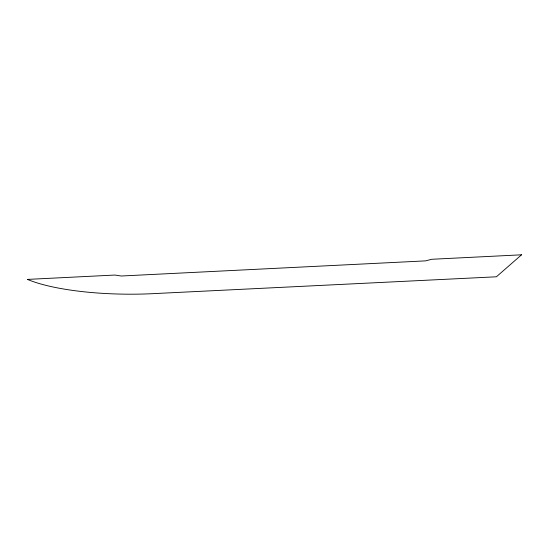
<?xml version="1.0" encoding="UTF-8"?>
<svg xmlns="http://www.w3.org/2000/svg" width="549" height="549" viewBox="0 0 549 549"><rect width="100%" height="100%" fill="white"/><g stroke="black" fill="none" stroke-linecap="round" stroke-linejoin="round"><path stroke-width="0.82" d="M521.55 254.805L496.385 276.792L156.136 293.495A115.942 28.706 0.5 0 1 27.45 279.407L114.899 275.049L121.24 276.01L425.599 260.871L431.692 259.279L521.55 254.805"/></g></svg>
